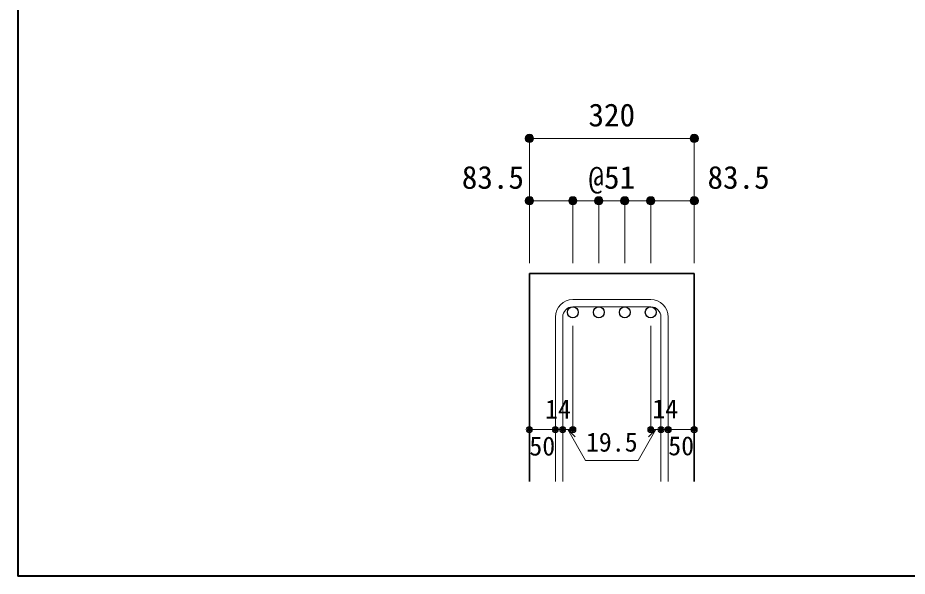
# Model space of a CAD drawing. Units: millimetres at full size, sheet at 1:20; details may follow other scales. Extents: x -3982 to 3969, y -2797 to 2801.
# Drawn here: x -3982 to -2270, y -2797 to -1723 of the extents above; entities that cross this region are included whole.
import ezdxf
from ezdxf.enums import TextEntityAlignment as Align

# ---------------------------------------------------------------- set-up
doc = ezdxf.new("R2010")
doc.units = ezdxf.units.MM
doc.header["$LTSCALE"] = 20
doc.header["$PDMODE"] = 32
doc.header["$PDSIZE"] = 12
for name, color, linetype, lineweight in [('6-1_躯体線', 2, 'Continuous', 35), ('6-5_梁主筋', 7, 'Continuous', 18), ('6-6_S.T.P.', 7, 'Continuous', 18), ('6-D_寸法', 4, 'Continuous', 9), ('F-0_枠', 6, 'Continuous', 40)]:
    doc.layers.add(name, color=color, linetype=linetype, lineweight=lineweight)
doc.styles.add('ＭＳ ゴシック', font='')
doc.styles.get('ＭＳ ゴシック').set_extended_font_data('MS Gothic')

msp = doc.modelspace()

# ---------------------------------------------------------------- linework, layer by layer
at = {"layer": '6-1_躯体線'}
for p, q in [((-2997.37, -2214.67), (-2997.37, -2614.67)), ((-2997.37, -2214.67), (-2680.37, -2214.67)), ((-2680.37, -2214.67), (-2680.37, -2614.67))]:
    msp.add_line(p, q, dxfattribs=at)
at = {"layer": '6-5_梁主筋', "color": 3, "lineweight": 25}
for centre in [(-2913.87, -2289.17), (-2863.87, -2289.17), (-2813.87, -2289.17), (-2763.87, -2289.17)]:
    msp.add_circle(centre, 10.5, dxfattribs=at)
at = {"layer": '6-6_S.T.P.'}
for p, q in [((-2763.87, -2264.67), (-2913.87, -2264.67)), ((-2763.87, -2278.67), (-2913.87, -2278.67)), ((-2947.37, -2298.17), (-2947.37, -2614.67)), ((-2933.37, -2298.17), (-2933.37, -2614.67)), ((-2744.37, -2298.17), (-2744.37, -2614.67)), ((-2730.37, -2298.17), (-2730.37, -2614.67))]:
    msp.add_line(p, q, dxfattribs=at)
for centre, radius, start, end in [((-2913.87, -2298.17), 33.5, 90, 180), ((-2763.87, -2298.17), 33.5, 0, 90), ((-2913.87, -2298.17), 19.5, 90, 180), ((-2763.87, -2298.17), 19.5, 0, 90)]:
    msp.add_arc(centre, radius, start, end, dxfattribs=at)
at = {"layer": '6-D_寸法'}
for p, q in [((-2997.37, -1954.67), (-2680.37, -1954.67)), ((-2680.37, -1954.67), (-2680.37, -2074.67)), ((-2997.37, -2074.67), (-2997.37, -2194.67)), ((-2913.87, -2074.67), (-2913.87, -2194.67)), ((-2863.87, -2074.67), (-2863.87, -2194.67)), ((-2813.87, -2074.67), (-2813.87, -2194.67)), ((-2763.87, -2074.67), (-2763.87, -2194.67)), ((-2680.37, -2074.67), (-2680.37, -2194.67)), ((-2913.87, -2514.67), (-2913.87, -2315.34)), ((-2763.87, -2514.67), (-2763.87, -2315.34)), ((-2997.37, -2514.67), (-2947.37, -2514.67)), ((-2947.37, -2514.67), (-2913.87, -2514.67)), ((-2923.62, -2514.67), (-2909.48, -2528.81)), ((-2923.62, -2514.67), (-2889.39, -2573.95)), ((-2754.12, -2514.67), (-2788.34, -2573.95)), ((-2754.12, -2514.67), (-2768.26, -2528.81)), ((-2763.87, -2514.67), (-2680.37, -2514.67)), ((-2744.37, -2514.67), (-2730.37, -2514.67)), ((-2889.39, -2573.95), (-2788.34, -2573.95))]:
    msp.add_line(p, q, dxfattribs=at)
for points in [[(-2997.37, -1954.67), (-2997.37, -2074.67), (-2913.87, -2074.67)], [(-2913.87, -2074.67), (-2863.87, -2074.67), (-2680.37, -2074.67)]]:
    msp.add_lwpolyline(points, dxfattribs=at)
for centre, radius in [((-2997.37, -1954.67), 8), ((-2997.37, -1954.67), 7.2), ((-2997.37, -1954.67), 6.4), ((-2997.37, -1954.67), 5.6), ((-2997.37, -1954.67), 4.8), ((-2997.37, -1954.67), 4), ((-2680.37, -1954.67), 8), ((-2680.37, -1954.67), 7.2), ((-2680.37, -1954.67), 6.4), ((-2680.37, -1954.67), 5.6), ((-2680.37, -1954.67), 4.8), ((-2680.37, -1954.67), 4), ((-2997.37, -1954.67), 3.2), ((-2997.37, -1954.67), 2.4), ((-2997.37, -1954.67), 1.6), ((-2997.37, -1954.67), 0.8), ((-2680.37, -1954.67), 3.2), ((-2680.37, -1954.67), 2.4), ((-2680.37, -1954.67), 1.6), ((-2680.37, -1954.67), 0.8), ((-2997.37, -2074.67), 8), ((-2997.37, -2074.67), 7.2), ((-2997.37, -2074.67), 6.4), ((-2997.37, -2074.67), 5.6), ((-2997.37, -2074.67), 4.8), ((-2997.37, -2074.67), 4), ((-2913.87, -2074.67), 8), ((-2913.87, -2074.67), 7.2), ((-2913.87, -2074.67), 6.4), ((-2913.87, -2074.67), 5.6), ((-2913.87, -2074.67), 4.8), ((-2913.87, -2074.67), 4), ((-2863.87, -2074.67), 8), ((-2863.87, -2074.67), 7.2), ((-2863.87, -2074.67), 6.4), ((-2863.87, -2074.67), 5.6), ((-2863.87, -2074.67), 4.8), ((-2863.87, -2074.67), 4), ((-2813.87, -2074.67), 8), ((-2813.87, -2074.67), 7.2), ((-2813.87, -2074.67), 6.4), ((-2813.87, -2074.67), 5.6), ((-2813.87, -2074.67), 4.8), ((-2813.87, -2074.67), 4), ((-2763.87, -2074.67), 8), ((-2763.87, -2074.67), 7.2), ((-2763.87, -2074.67), 6.4), ((-2763.87, -2074.67), 5.6), ((-2763.87, -2074.67), 4.8), ((-2763.87, -2074.67), 4), ((-2680.37, -2074.67), 8), ((-2680.37, -2074.67), 7.2), ((-2680.37, -2074.67), 6.4), ((-2680.37, -2074.67), 5.6), ((-2680.37, -2074.67), 4.8), ((-2680.37, -2074.67), 4), ((-2997.37, -2074.67), 3.2), ((-2997.37, -2074.67), 2.4), ((-2997.37, -2074.67), 1.6), ((-2997.37, -2074.67), 0.8), ((-2913.87, -2074.67), 3.2), ((-2913.87, -2074.67), 2.4), ((-2913.87, -2074.67), 1.6), ((-2913.87, -2074.67), 0.8), ((-2863.87, -2074.67), 3.2), ((-2863.87, -2074.67), 2.4), ((-2863.87, -2074.67), 1.6), ((-2863.87, -2074.67), 0.8), ((-2813.87, -2074.67), 3.2), ((-2813.87, -2074.67), 2.4), ((-2813.87, -2074.67), 1.6), ((-2813.87, -2074.67), 0.8), ((-2763.87, -2074.67), 3.2), ((-2763.87, -2074.67), 2.4), ((-2763.87, -2074.67), 1.6), ((-2763.87, -2074.67), 0.8), ((-2680.37, -2074.67), 3.2), ((-2680.37, -2074.67), 2.4), ((-2680.37, -2074.67), 1.6), ((-2680.37, -2074.67), 0.8), ((-2997.37, -2514.67), 4), ((-2997.37, -2514.67), 3.6), ((-2997.37, -2514.67), 3.2), ((-2997.37, -2514.67), 2.8), ((-2997.37, -2514.67), 2.4), ((-2997.37, -2514.67), 2), ((-2997.37, -2514.67), 1.6), ((-2997.37, -2514.67), 1.2), ((-2997.37, -2514.67), 0.8), ((-2997.37, -2514.67), 0.4), ((-2947.37, -2514.67), 4), ((-2947.37, -2514.67), 3.6), ((-2947.37, -2514.67), 3.2), ((-2947.37, -2514.67), 2.8), ((-2947.37, -2514.67), 2.4), ((-2947.37, -2514.67), 2), ((-2947.37, -2514.67), 1.6), ((-2947.37, -2514.67), 1.2), ((-2947.37, -2514.67), 0.8), ((-2947.37, -2514.67), 0.4), ((-2933.37, -2514.67), 4), ((-2933.37, -2514.67), 3.6), ((-2933.37, -2514.67), 3.2), ((-2933.37, -2514.67), 2.8), ((-2933.37, -2514.67), 2.4), ((-2933.37, -2514.67), 2), ((-2933.37, -2514.67), 1.6), ((-2933.37, -2514.67), 1.2), ((-2933.37, -2514.67), 0.8), ((-2933.37, -2514.67), 0.4), ((-2913.87, -2514.67), 4), ((-2913.87, -2514.67), 3.6), ((-2913.87, -2514.67), 3.2), ((-2913.87, -2514.67), 2.8), ((-2913.87, -2514.67), 2.4), ((-2913.87, -2514.67), 2), ((-2913.87, -2514.67), 1.6), ((-2913.87, -2514.67), 1.2), ((-2913.87, -2514.67), 0.8), ((-2913.87, -2514.67), 0.4), ((-2763.87, -2514.67), 4), ((-2763.87, -2514.67), 3.6), ((-2763.87, -2514.67), 3.2), ((-2763.87, -2514.67), 2.8), ((-2763.87, -2514.67), 2.4), ((-2763.87, -2514.67), 2), ((-2763.87, -2514.67), 1.6), ((-2763.87, -2514.67), 1.2), ((-2763.87, -2514.67), 0.8), ((-2763.87, -2514.67), 0.4), ((-2744.37, -2514.67), 4), ((-2744.37, -2514.67), 3.6), ((-2744.37, -2514.67), 3.2), ((-2744.37, -2514.67), 2.8), ((-2744.37, -2514.67), 2.4), ((-2744.37, -2514.67), 2), ((-2744.37, -2514.67), 1.6), ((-2744.37, -2514.67), 1.2), ((-2744.37, -2514.67), 0.8), ((-2744.37, -2514.67), 0.4), ((-2730.37, -2514.67), 4), ((-2730.37, -2514.67), 3.6), ((-2730.37, -2514.67), 3.2), ((-2730.37, -2514.67), 2.8), ((-2730.37, -2514.67), 2.4), ((-2730.37, -2514.67), 2), ((-2730.37, -2514.67), 1.6), ((-2730.37, -2514.67), 1.2), ((-2730.37, -2514.67), 0.8), ((-2730.37, -2514.67), 0.4), ((-2680.37, -2514.67), 4), ((-2680.37, -2514.67), 3.6), ((-2680.37, -2514.67), 3.2), ((-2680.37, -2514.67), 2.8), ((-2680.37, -2514.67), 2.4), ((-2680.37, -2514.67), 2), ((-2680.37, -2514.67), 1.6), ((-2680.37, -2514.67), 1.2), ((-2680.37, -2514.67), 0.8), ((-2680.37, -2514.67), 0.4)]:
    msp.add_circle(centre, radius, dxfattribs=at)
at = {"layer": '6-D_寸法', "color": 7}
for p in [(-2997.37, -1954.67), (-2680.37, -1954.67), (-2997.37, -2074.67), (-2913.87, -2074.67), (-2863.87, -2074.67), (-2813.87, -2074.67), (-2763.87, -2074.67), (-2680.37, -2074.67), (-2997.37, -2514.67), (-2947.37, -2514.67), (-2933.37, -2514.67), (-2913.87, -2514.67), (-2763.87, -2514.67), (-2744.37, -2514.67), (-2730.37, -2514.67), (-2680.37, -2514.67)]:
    msp.add_point(p, dxfattribs=at)
at = {"layer": 'F-0_枠'}
for p in [(-3981.92, 2800.77), (3969.4, -2796.83)]:
    msp.add_line(p, (-3981.92, -2796.83), dxfattribs=at)

# ---------------------------------------------------------------- texts
at = {"layer": '6-D_寸法', "style": 'ＭＳ ゴシック'}
for s, height, p in [('320', 43.99, (-2883.87, -1944.67)), ('83.5', 43.99, (-3127.55, -2064.67)), ('@51', 43.99, (-2883.87, -2064.67)), ('83.5', 43.99, (-2654.74, -2064.67)), ('14', 36.66, (-2967.37, -2504.66)), ('14', 36.66, (-2761.08, -2504.21)), ('50', 36.66, (-2997.63, -2575.72)), ('19.5', 36.66, (-2888.87, -2568.14)), ('50', 36.66, (-2730.37, -2575.26))]:
    msp.add_text(s, height=height, dxfattribs=at).set_placement(p, align=Align.BOTTOM_LEFT)

doc.saveas('drawing.dxf')
